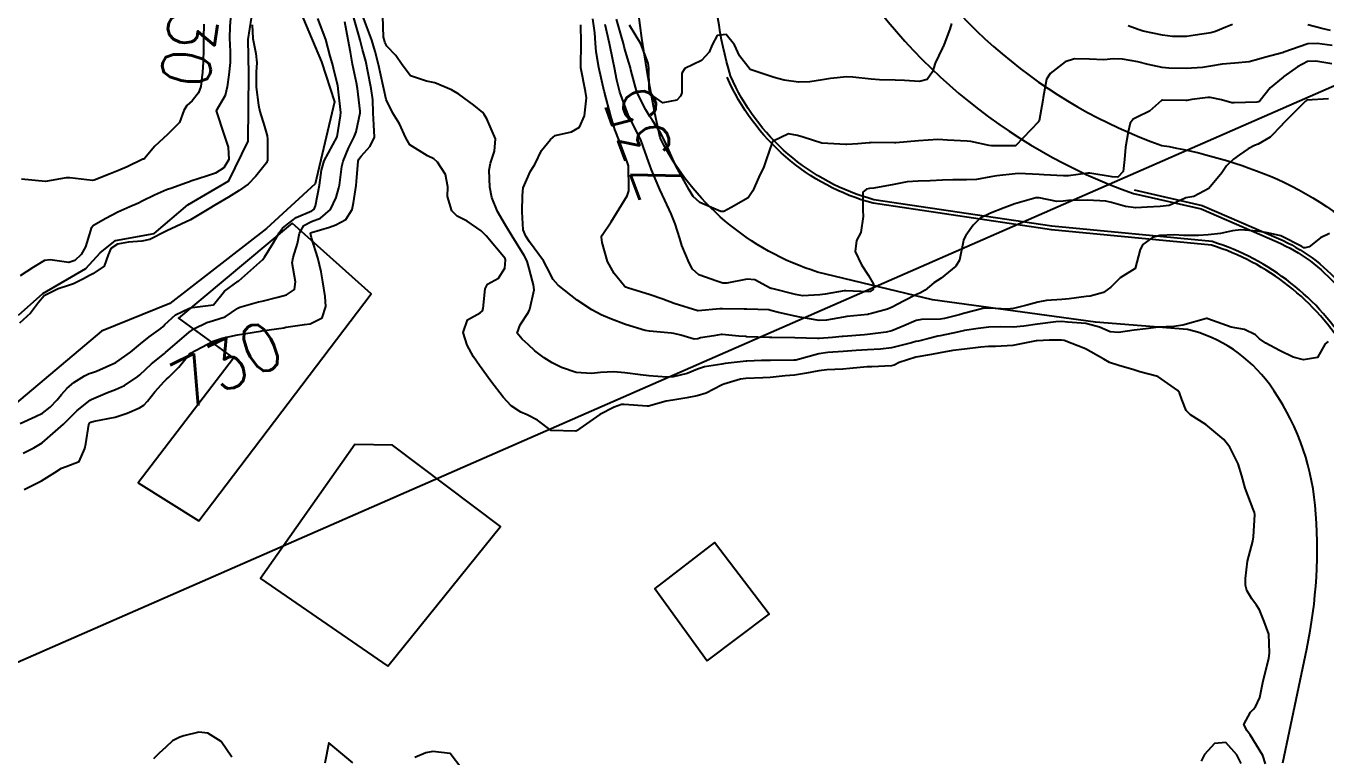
# Model space of a CAD drawing. Header units: metres. Extents: x 318500 to 325275, y 7408834 to 7428799.
# Drawn here: x 323922.7 to 324030, y 7420493.1 to 7420553.4 of the extents above; entities that cross this region are included whole.
import ezdxf
from ezdxf.enums import TextEntityAlignment as Align

# ---------------------------------------------------------------- set-up
doc = ezdxf.new("R2010")
doc.units = ezdxf.units.M
doc.header["$MEASUREMENT"] = 0
doc.linetypes.add('CONTINUO', pattern=[0])
for name, color, linetype in [('Canteiro', 45, 'Continuous'), ('Cotas', 45, 'Continuous'), ('Curvas de Nivel 1m', 11, 'Continuous'), ('Curvas de Nivel 5m', 15, 'Continuous'), ('Edificações', 30, 'Continuous'), ('Hidrografia', 140, 'Continuous'), ('TEXTO', 45, 'Continuous'), ('Vias Primárias', 230, 'Continuous')]:
    doc.layers.add(name, color=color, linetype=linetype)
doc.styles.add('Style-STANDARD', font='STANDARD.shx')

msp = doc.modelspace()

# ---------------------------------------------------------------- linework, layer by layer
at = {"layer": 'Canteiro'}
msp.add_lwpolyline([(324014.08, 7420539.63), (324019.67, 7420538.37), (324025.94, 7420535.63, -0.113285), (324030.95, 7420531.93), (324034.53, 7420527.69), (324037.69, 7420524.68, -0.557095), (324036.94, 7420521.1), (324035.01, 7420521.66), (324032.79, 7420523.92), (324031.94, 7420526.75, 0.183068), (324020.57, 7420535.66), (324007.35, 7420536.94), (323992.66, 7420539.12, -0.227546), (323980.82, 7420549.34, -2.465004)], format="xyb", dxfattribs=at)
at = {"layer": 'Curvas de Nivel 1m', "flags": 128}
for points, elevation in [([(323939.57, 7420554.43), (323939.49, 7420553.41), (323939.48, 7420552.43), (323939.52, 7420551.34), (323939.51, 7420550.43), (323939.4, 7420549.42), (323939.28, 7420548.44), (323939.12, 7420547.71), (323938.37, 7420546.45), (323939.02, 7420544.44), (323939.36, 7420543.46), (323939.42, 7420542.43), (323938.99, 7420541.76), (323938.3, 7420541.32), (323937.65, 7420541.1), (323936.29, 7420540.65), (323936.16, 7420540.6), (323935.83, 7420540.48), (323934.7, 7420540.08), (323934.28, 7420539.92), (323933.29, 7420539.5), (323932.27, 7420538.99), (323931.95, 7420538.84), (323931.23, 7420538.54), (323930.26, 7420538.1), (323929.25, 7420537.56), (323928.24, 7420537), (323928.06, 7420536.77), (323928, 7420536.58), (323927.57, 7420535.24), (323927.23, 7420534.59), (323926.71, 7420534.09), (323926.2, 7420533.95), (323924.67, 7420534.16), (323924.2, 7420534.1), (323923.28, 7420533.56), (323922.18, 7420532.84)], 729), ([(323941.34, 7420553.53), (323941.39, 7420552.41), (323941.65, 7420551.18), (323941.73, 7420550.4), (323941.67, 7420549.66), (323941.66, 7420548.4), (323941.86, 7420546.91), (323941.97, 7420546.4), (323942.35, 7420545.16), (323942.59, 7420544.39), (323942.61, 7420544.11), (323942.61, 7420542.39), (323942.53, 7420542.17), (323942.31, 7420541.89), (323941.65, 7420541.05), (323941, 7420540.41), (323940.28, 7420539.89), (323939.39, 7420539.32), (323938.26, 7420538.66), (323938.12, 7420538.58), (323937.91, 7420538.45), (323936.25, 7420537.47), (323934.29, 7420536.55), (323934.24, 7420536.53), (323934.22, 7420536.52), (323934.18, 7420536.5), (323932.9, 7420535.84), (323932.23, 7420535.71), (323931.14, 7420535.62), (323930.22, 7420535.46), (323929.68, 7420535.1), (323929.45, 7420534.56), (323929.13, 7420533.64), (323928.19, 7420532.99), (323927.91, 7420532.86), (323927.41, 7420532.59), (323926.58, 7420532.19), (323926.17, 7420532.05), (323925.32, 7420531.76), (323924.17, 7420531.2), (323923.71, 7420530.64), (323923.05, 7420529.75), (323922.13, 7420528.93)], 728), ([(323922.18, 7420520.66), (323923.45, 7420521.22), (323924.03, 7420521.51), (323924.66, 7420522), (323925.25, 7420522.61), (323925.61, 7420523.05), (323926.06, 7420523.57), (323926.62, 7420524.05), (323927.5, 7420524.59), (323927.89, 7420524.77), (323928.08, 7420524.84), (323928.49, 7420524.98), (323930.09, 7420525.7), (323931.29, 7420526.53), (323932.12, 7420527.24), (323932.83, 7420527.8), (323933.8, 7420528.5), (323933.98, 7420528.66), (323934.13, 7420528.83), (323935.01, 7420529.62), (323936.16, 7420530.17), (323936.4, 7420530.22), (323938.16, 7420530.44), (323939.05, 7420531.56), (323940.19, 7420532.39), (323940.21, 7420532.4), (323940.24, 7420532.42), (323942.21, 7420534.19), (323942.36, 7420534.39), (323943.07, 7420535.53), (323943.56, 7420536.38), (323943.84, 7420536.78), (323944.25, 7420537.11), (323944.98, 7420537.64), (323946.27, 7420538.21), (323946.36, 7420538.25), (323946.45, 7420538.34), (323946.56, 7420538.62), (323946.9, 7420540.33), (323947.07, 7420541.56), (323947.29, 7420542.33), (323948.35, 7420544.31), (323948.64, 7420546.03), (323948.66, 7420546.31), (323948.44, 7420548.27), (323948.43, 7420548.31), (323948.4, 7420548.5), (323948.06, 7420549.96), (323947.96, 7420550.32), (323947.79, 7420550.95), (323947.41, 7420552.33), (323946.75, 7420554.06)], 728), ([(323922.44, 7420518.21), (323923.33, 7420518.64), (323924, 7420519.06), (323925.77, 7420520.6), (323925.9, 7420520.73), (323926.02, 7420520.86), (323926.9, 7420521.74), (323927.96, 7420522.58), (323928.01, 7420522.62), (323928.05, 7420522.64), (323929.41, 7420523.21), (323930.06, 7420523.45), (323930.8, 7420523.8), (323931.91, 7420524.52), (323932.08, 7420524.68), (323933.02, 7420525.59), (323934.11, 7420526.43), (323934.14, 7420526.47), (323934.18, 7420526.5), (323936.13, 7420528.18), (323936.53, 7420528.46), (323937.6, 7420528.99), (323938.14, 7420529.14), (323939.12, 7420529.46), (323940.16, 7420530.16), (323940.32, 7420530.25), (323940.9, 7420530.41), (323941.87, 7420530.69), (323942.17, 7420530.76), (323943.47, 7420531.07), (323944.17, 7420531.27), (323944.82, 7420531.71), (323944.91, 7420532.35), (323944.65, 7420533.91), (323944.71, 7420534.35), (323945.09, 7420535.5), (323945.24, 7420536.36), (323945.6, 7420537), (323946.25, 7420537.31), (323946.99, 7420537.6), (323947.81, 7420538.32), (323948.28, 7420539.3), (323948.5, 7420540.1), (323948.54, 7420540.31), (323948.75, 7420541.87), (323948.85, 7420542.3), (323949.28, 7420543.36), (323949.76, 7420544.3), (323949.91, 7420544.73), (323950.24, 7420546.29), (323950.24, 7420546.42), (323950.03, 7420548.29), (323949.95, 7420548.75), (323949.63, 7420550.3), (323949.45, 7420551.29), (323949.26, 7420552.3), (323948.99, 7420553.79)], 729), ([(324024.98, 7420492.59), (324024.76, 7420493.28), (324023.7, 7420494.96), (324023.47, 7420495.3), (324023.19, 7420495.83), (324023.73, 7420496.84), (324023.97, 7420497.06), (324024.14, 7420497.29), (324024.51, 7420498.05), (324024.77, 7420499.28), (324024.96, 7420500.09), (324025.24, 7420501.28), (324025.32, 7420501.75), (324025.25, 7420503.28), (324024.87, 7420504.32), (324024.47, 7420505.29), (324024.23, 7420505.68), (324023.85, 7420506.19), (324023.44, 7420506.88), (324023.34, 7420507.31), (324023.32, 7420507.86), (324023.48, 7420509.31), (324023.92, 7420510.94), (324023.98, 7420511.3), (324024.09, 7420513.16), (324024.07, 7420513.3), (324023.95, 7420513.6), (324023.3, 7420515.31), (324023.03, 7420516.35), (324022.71, 7420517.32), (324022.02, 7420518.7), (324021.54, 7420519.33), (324020.05, 7420520.57), (324018.79, 7420521.37), (324018.43, 7420521.74), (324018.07, 7420522.64), (324017.88, 7420523.18), (324017.73, 7420523.39), (324016.1, 7420524.53), (324014.61, 7420524.92), (324014.1, 7420525.07), (324012.88, 7420525.45), (324012.11, 7420525.7), (324011.64, 7420525.95), (324010.13, 7420526.81), (324008.35, 7420527.51), (324008.14, 7420527.53), (324007.12, 7420527.53), (324006.13, 7420527.48), (324006.05, 7420527.47), (324004.13, 7420527.08), (324002.69, 7420527.02), (324002.12, 7420527.01), (324001.47, 7420526.95), (324000.12, 7420526.78), (323999.16, 7420526.67), (323998.12, 7420526.48), (323997.42, 7420526.35), (323996.11, 7420526.14), (323994.73, 7420525.69), (323994.33, 7420525.47), (323994.11, 7420525.41), (323992.49, 7420525.34), (323992.1, 7420525.32), (323990.66, 7420525.19), (323990.1, 7420525.15), (323988.78, 7420525.09), (323988.1, 7420525.01), (323987.09, 7420524.81), (323986.09, 7420524.65), (323985.32, 7420524.58), (323984.09, 7420524.46), (323983.5, 7420524.42), (323982.09, 7420524.37), (323981.65, 7420524.3), (323980.26, 7420523.89), (323980.13, 7420523.84), (323980.08, 7420523.81), (323978.81, 7420523.16), (323978.07, 7420522.93), (323977.22, 7420522.77), (323976.06, 7420522.58), (323975.52, 7420522.49), (323974.05, 7420522.09), (323973.95, 7420522.08), (323972.05, 7420522.23), (323971.83, 7420522.21), (323971.21, 7420522), (323970.04, 7420521.39), (323968.1, 7420520.05), (323968.06, 7420520.02), (323968.03, 7420520.01), (323966.03, 7420520.07), (323964.89, 7420520.94), (323964.04, 7420521.37), (323963.52, 7420521.58), (323962.72, 7420522.12), (323962.06, 7420522.82), (323961.05, 7420524.14), (323960.1, 7420525.43), (323959.62, 7420526.16), (323959.08, 7420527.13), (323958.75, 7420528.17), (323959.11, 7420529.2), (323960.15, 7420529.79), (323960.35, 7420529.96), (323960.4, 7420530.15), (323960.56, 7420531.77), (323960.76, 7420532.14), (323961.68, 7420532.65), (323962.2, 7420533.47), (323962.25, 7420534.13), (323962.21, 7420534.26), (323960.64, 7420536.15), (323960.25, 7420536.54), (323959.08, 7420537.34), (323958.26, 7420537.75), (323957.81, 7420538.19), (323957.47, 7420539.38), (323957.49, 7420540.19), (323957.31, 7420541.2), (323956.65, 7420542.21), (323956.32, 7420542.48), (323955.81, 7420542.73), (323954.34, 7420543.65), (323954.03, 7420544.23), (323953.51, 7420545.39), (323952.94, 7420546.25), (323952.39, 7420547.38), (323952.2, 7420548.26), (323952.16, 7420548.51), (323951.77, 7420550.27), (323951.5, 7420551.33), (323951.21, 7420552.28), (323950.48, 7420554.26)], 731), ([(324030.14, 7420527.43), (324029.9, 7420527.22), (324029.26, 7420526.1), (324028.12, 7420525.92), (324027.25, 7420526.14), (324026.13, 7420526.67), (324025.01, 7420527.29), (324024.48, 7420527.64), (324024.15, 7420527.97), (324023.25, 7420528.41), (324022.15, 7420528.6), (324020.23, 7420529.28), (324020.16, 7420529.31), (324020.12, 7420529.31), (324018.15, 7420528.78), (324017.42, 7420528.66), (324016.15, 7420528.59), (324015.1, 7420528.47), (324014.15, 7420528.35), (324012.85, 7420528.15), (324012.15, 7420528.21), (324011.27, 7420528.59), (324010.15, 7420528.91), (324008.64, 7420529.02), (324008.16, 7420529.06), (324007.68, 7420529.05), (324006.15, 7420528.86), (324005.02, 7420528.69), (324004.15, 7420528.6), (324003.11, 7420528.62), (324002.15, 7420528.61), (324001.25, 7420528.49), (324000.14, 7420528.32), (323999.56, 7420528.2), (323998.13, 7420527.9), (323997.93, 7420527.85), (323997.19, 7420527.66), (323996.34, 7420527.46), (323996.13, 7420527.41), (323995.77, 7420527.32), (323994.12, 7420526.91), (323993.2, 7420526.79), (323992.12, 7420526.73), (323991.19, 7420526.67), (323990.12, 7420526.6), (323988.85, 7420526.5), (323988.12, 7420526.39), (323986.2, 7420525.89), (323986.11, 7420525.88), (323986.04, 7420525.88), (323984.11, 7420525.86), (323983.38, 7420525.84), (323982.17, 7420525.8), (323982.11, 7420525.8), (323980.39, 7420525.6), (323980.11, 7420525.56), (323978.67, 7420525.33), (323978.1, 7420525.14), (323977.23, 7420524.79), (323976.09, 7420524.51), (323975.56, 7420524.48), (323974.09, 7420524.58), (323973.4, 7420524.66), (323972.09, 7420524.83), (323971.19, 7420524.91), (323970.09, 7420524.86), (323969.36, 7420524.77), (323968.09, 7420524.87), (323966.88, 7420525.28), (323966.1, 7420525.65), (323965.43, 7420526.08), (323964.68, 7420526.65), (323964.12, 7420527.16), (323963.63, 7420527.61), (323963.22, 7420528.11), (323963.45, 7420528.8), (323964.16, 7420529.85), (323964.23, 7420530.03), (323964.25, 7420530.1), (323964.61, 7420531.67), (323964.56, 7420532.09), (323964.48, 7420532.39), (323964.2, 7420533.43), (323964.06, 7420533.95), (323964.02, 7420534.1), (323963.8, 7420534.52), (323962.81, 7420536.12), (323962.25, 7420537.02), (323961.58, 7420538.14), (323961.11, 7420539.31), (323960.96, 7420540.14), (323960.9, 7420541.55), (323961, 7420542.14), (323961.35, 7420543.12), (323961.43, 7420544.14), (323960.71, 7420545.8), (323960.5, 7420546.15), (323960.37, 7420546.31), (323959.63, 7420546.91), (323958.39, 7420547.83), (323957.8, 7420548.19), (323956.41, 7420548.77), (323955.72, 7420548.91), (323954.42, 7420549.34), (323953.71, 7420550.24), (323953.21, 7420551.02), (323952.45, 7420551.78), (323952.3, 7420552.11), (323952.25, 7420552.26), (323952.18, 7420552.53), (323952.13, 7420554.27)], 732), ([(324030.26, 7420536.33), (324029.51, 7420535.97), (324028.58, 7420535.24), (324028.24, 7420535.14), (324028.14, 7420535.15), (324027.98, 7420535.25), (324026.25, 7420536.13), (324025.15, 7420536.39), (324024.26, 7420536.51), (324022.94, 7420536.64), (324022.26, 7420536.56), (324021.27, 7420536.32), (324020.25, 7420536.21), (324019.45, 7420536.17), (324018.25, 7420536.16), (324017.44, 7420536.21), (324016.25, 7420536.16), (324015.66, 7420536), (324014.86, 7420535.42), (324014.64, 7420535.02), (324014.22, 7420533.43), (324012.99, 7420532.67), (324012.2, 7420531.9), (324011.6, 7420531.47), (324010.5, 7420531.17), (324010.18, 7420531.13), (324008.76, 7420530.93), (324008.18, 7420530.88), (324006.9, 7420530.8), (324006.18, 7420530.67), (324005.29, 7420530.43), (324004.17, 7420530.14), (324003.65, 7420530.09), (324002.17, 7420530.16), (324001.64, 7420530.13), (324000.16, 7420529.77), (324000.05, 7420529.74), (323999.69, 7420529.63), (323998.49, 7420529.31), (323998.15, 7420529.27), (323996.58, 7420529.24), (323996.15, 7420529.15), (323995.12, 7420528.71), (323994.14, 7420528.31), (323993.66, 7420528.19), (323992.13, 7420528), (323991.89, 7420527.98), (323990.13, 7420527.84), (323990.05, 7420527.83), (323989.24, 7420527.76), (323988.13, 7420527.67), (323988.01, 7420527.66), (323986.13, 7420527.72), (323984.22, 7420527.74), (323984.13, 7420527.74), (323984.04, 7420527.74), (323982.13, 7420527.81), (323982.09, 7420527.82), (323981.51, 7420527.87), (323980.13, 7420527.99), (323980.04, 7420527.99), (323979.45, 7420527.9), (323978.33, 7420527.71), (323978.13, 7420527.65), (323977.82, 7420527.6), (323976.72, 7420527.93), (323976.13, 7420528.08), (323975.96, 7420528.11), (323974.13, 7420528.26), (323973.79, 7420528.32), (323972.14, 7420528.81), (323970.85, 7420529.31), (323970.15, 7420529.62), (323969.37, 7420530.03), (323968.17, 7420530.84), (323966.6, 7420532.07), (323966.19, 7420532.53), (323965.67, 7420533.54), (323965.38, 7420534.08), (323964.23, 7420535.65), (323963.93, 7420536.1), (323963.72, 7420536.64), (323963.62, 7420538.11), (323963.64, 7420539.46), (323963.71, 7420540.11), (323964.31, 7420541.46), (323964.57, 7420541.85), (323964.69, 7420542.09), (323965.23, 7420543.19), (323965.95, 7420544.08), (323966.35, 7420544.41), (323967.69, 7420544.72), (323968.36, 7420545.09), (323968.78, 7420546.04), (323968.93, 7420547.51), (323968.85, 7420548.04), (323968.48, 7420550), (323968.48, 7420550.05), (323968.47, 7420550.09), (323968.5, 7420552.05), (323968.47, 7420553.54)], 733), ([(324030.18, 7420547.45), (324028.4, 7420547.34), (324028.35, 7420547.31), (324028.29, 7420547.25), (324026.38, 7420545.34), (324026.35, 7420545.31), (324026.32, 7420545.28), (324025.36, 7420544.29), (324024.36, 7420543.71), (324024.08, 7420543.58), (324023.54, 7420543.31), (324022.83, 7420542.83), (324022.34, 7420542.45), (324021.77, 7420541.9), (324021.36, 7420541.34), (324020.31, 7420540.04), (324019.05, 7420539.37), (324018.4, 7420539.27), (324018.3, 7420539.23), (324017.04, 7420538.65), (324016.29, 7420538.56), (324015.2, 7420538.5), (324014.28, 7420538.46), (324013.41, 7420538.57), (324012.28, 7420538.9), (324011.81, 7420538.99), (324010.29, 7420539.07), (324008.73, 7420539.06), (324008.28, 7420539.01), (324007.75, 7420538.98), (324006.29, 7420539.27), (324006.01, 7420539.27), (324004.28, 7420538.77), (324003.41, 7420538.44), (324002.27, 7420538), (324001.43, 7420537.6), (324000.84, 7420537.03), (324000.25, 7420536.16), (324000.06, 7420535.81), (324000.01, 7420535.62), (323999.72, 7420534.12), (323999.43, 7420533.63), (323998.2, 7420532.65), (323997.6, 7420532.25), (323996.88, 7420531.66), (323996.45, 7420531.4), (323996.18, 7420531.29), (323995.1, 7420530.76), (323994.17, 7420530.25), (323993.78, 7420530.09), (323992.45, 7420529.73), (323992.22, 7420529.67), (323992.16, 7420529.66), (323990.42, 7420529.48), (323990.16, 7420529.44), (323988.75, 7420529.17), (323988.15, 7420529.16), (323986.53, 7420529.43), (323986.16, 7420529.51), (323984.77, 7420529.82), (323984.16, 7420529.98), (323983.98, 7420530.02), (323982.16, 7420530.09), (323981.94, 7420530.09), (323980.16, 7420530.11), (323979.95, 7420530.11), (323978.16, 7420529.94), (323978.13, 7420529.95), (323976.17, 7420530.55), (323975.23, 7420530.9), (323974.18, 7420531.28), (323972.32, 7420531.86), (323972.19, 7420531.91), (323972.06, 7420531.99), (323971.23, 7420533.03), (323970.66, 7420534.01), (323970.23, 7420535.58), (323970.17, 7420536.02), (323970.18, 7420536.08), (323970.24, 7420536.19), (323970.97, 7420537.3), (323971.4, 7420538), (323972.28, 7420539.45), (323972.42, 7420539.86), (323972.43, 7420539.99), (323972.39, 7420541.92), (323972.37, 7420541.99), (323972.32, 7420542.16), (323971.62, 7420544), (323971.27, 7420544.92), (323970.94, 7420546.01), (323970.42, 7420548), (323970.41, 7420548.02), (323970.4, 7420548.07), (323969.94, 7420550.03), (323969.72, 7420551.31), (323969.69, 7420552.03), (323969.63, 7420552.87), (323969.47, 7420554.04)], 734), ([(324030.47, 7420551.85), (324029.24, 7420552.01), (324028.47, 7420551.98), (324026.49, 7420551.28), (324026.47, 7420551.27), (324024.89, 7420550.85), (324024.44, 7420550.7), (324023.62, 7420550.49), (324022.44, 7420550.38), (324021.39, 7420550.3), (324020.44, 7420550.14), (324019.77, 7420550.03), (324018.44, 7420549.94), (324017, 7420549.97), (324016.44, 7420550.03), (324015.28, 7420550.27), (324014.44, 7420550.49), (324013.18, 7420550.72), (324012.44, 7420550.73), (324011.63, 7420550.66), (324010.44, 7420550.7), (324009.2, 7420550.75), (324008.44, 7420550.49), (324007.21, 7420549.53), (324006.9, 7420549.06), (324006.63, 7420547.54), (324006.6, 7420547.33), (324006.38, 7420546.09), (324006.29, 7420545.62), (324006.24, 7420545.54), (324004.35, 7420543.57), (324002.38, 7420543.56), (324002.35, 7420543.57), (324002.17, 7420543.59), (324000.65, 7420543.92), (324000.35, 7420543.95), (323998.73, 7420544.02), (323998.35, 7420544.06), (323997.93, 7420544.08), (323996.35, 7420543.97), (323994.47, 7420543.82), (323994.35, 7420543.81), (323992.45, 7420543.83), (323992.35, 7420543.82), (323992.26, 7420543.82), (323991.32, 7420543.74), (323990.43, 7420543.67), (323990.35, 7420543.67), (323988.35, 7420543.78), (323986.83, 7420544.28), (323986.36, 7420544.42), (323985.61, 7420544.56), (323984.35, 7420543.95), (323984.27, 7420543.83), (323983.76, 7420542.4), (323983.56, 7420541.84), (323983.17, 7420540.98), (323982.67, 7420539.85), (323982.28, 7420539.26), (323980.87, 7420538.47), (323980.27, 7420538.14), (323980.02, 7420538.14), (323978.28, 7420538.88), (323977.75, 7420539.38), (323977.41, 7420539.92), (323976.32, 7420541.9), (323976.3, 7420541.94), (323976.28, 7420541.98), (323975.39, 7420543.95), (323975.04, 7420544.64), (323974.37, 7420545.65), (323974.16, 7420545.97), (323973.82, 7420546.54), (323973.08, 7420547.98), (323972.6, 7420549.82), (323972.56, 7420549.99), (323972.43, 7420550.43), (323972.08, 7420551.63), (323971.99, 7420552), (323971.8, 7420552.66), (323971.42, 7420554.01)], 736), ([(323999.07, 7420553.64), (323998.93, 7420553.19), (323998.45, 7420551.95), (323998.37, 7420551.74), (323998.32, 7420551.65), (323997.7, 7420550.39), (323997.48, 7420549.66), (323997.05, 7420549.04), (323996.42, 7420548.87), (323995.17, 7420548.94), (323994.42, 7420548.99), (323993.11, 7420549.02), (323992.42, 7420549.06), (323990.92, 7420549.24), (323990.42, 7420549.26), (323989.08, 7420549.11), (323988.42, 7420549.02), (323987.36, 7420548.85), (323986.42, 7420548.81), (323985.26, 7420548.98), (323984.42, 7420549.19), (323982.43, 7420549.86), (323981.55, 7420550.99), (323981.14, 7420551.88), (323980.46, 7420552.75), (323979.71, 7420552.65), (323979.32, 7420551.9), (323979.07, 7420551.28), (323978.44, 7420550.61), (323977.05, 7420549.93), (323976.8, 7420549.56), (323976.79, 7420547.93), (323976.68, 7420547.65), (323976.39, 7420547.33), (323975.23, 7420547.11), (323974.4, 7420547.68), (323974.19, 7420547.97), (323974.12, 7420548.26), (323974.08, 7420549.97), (323974.02, 7420550.39), (323973.43, 7420551.98), (323972.47, 7420553.51)], 737), ([(324022.25, 7420553.57), (324021.69, 7420553.34), (324020.84, 7420552.99), (324020.47, 7420552.89), (324019.17, 7420552.68), (324018.47, 7420552.59), (324017.29, 7420552.58), (324016.47, 7420552.68), (324014.88, 7420553.03), (324014.48, 7420553.15), (324013.65, 7420553.45)], 737), ([(324030.33, 7420553.07), (324029.63, 7420553.23), (324028.48, 7420553.54)], 737)]:
    msp.add_lwpolyline(points, dxfattribs=dict(at, elevation=elevation))
at = {"layer": 'Curvas de Nivel 5m', "flags": 128}
for points, elevation in [([(323922.51, 7420515.22), (323923.96, 7420515.93), (323925.06, 7420516.61), (323925.61, 7420516.97), (323925.98, 7420517.11), (323927.06, 7420517.52), (323927.54, 7420518.58), (323927.61, 7420518.98), (323927.85, 7420520.58), (323927.92, 7420520.69), (323928.03, 7420520.77), (323928.31, 7420520.85), (323930.04, 7420521.17), (323931.02, 7420521.52), (323932.04, 7420521.95), (323932.4, 7420522.17), (323932.69, 7420522.51), (323933.31, 7420523.26), (323934.07, 7420524.11), (323934.26, 7420524.31), (323934.46, 7420524.49), (323935.28, 7420525.29), (323936.11, 7420526.32), (323936.17, 7420526.4), (323936.25, 7420526.47), (323938.12, 7420527.44), (323938.87, 7420527.69), (323940.13, 7420527.96), (323942.02, 7420528.28), (323942.13, 7420528.3), (323942.74, 7420528.38), (323943.94, 7420528.56), (323944.13, 7420528.59), (323945.66, 7420528.82), (323946.14, 7420528.89), (323947.11, 7420529.36), (323947.43, 7420530.32), (323947.37, 7420531.12), (323947.18, 7420532.33), (323947.04, 7420533.17), (323946.76, 7420534.33), (323946.23, 7420535.96), (323946.16, 7420536.34), (323946.19, 7420536.39), (323946.24, 7420536.42), (323947.71, 7420536.85), (323948.25, 7420537.04), (323949.08, 7420537.48), (323949.59, 7420538.3), (323949.71, 7420538.86), (323949.93, 7420540.29), (323949.96, 7420540.62), (323950.09, 7420542.29), (323950.15, 7420542.46), (323950.33, 7420542.72), (323951.07, 7420543.54), (323951.44, 7420544.27), (323951.38, 7420545.29), (323951.34, 7420546.28), (323951.3, 7420547.36), (323951.17, 7420548.28), (323950.87, 7420549.83), (323950.78, 7420550.28), (323950.71, 7420550.56), (323950.44, 7420551.52), (323950.24, 7420552.29), (323950.17, 7420552.58), (323949.68, 7420554.3)], 730), ([(323937.34, 7420553.59), (323937.31, 7420552.46), (323937.33, 7420551.57), (323937.3, 7420550.46), (323937.24, 7420549.63), (323937.11, 7420548.46), (323936.91, 7420547.94), (323936.38, 7420547.28), (323935.96, 7420546.89), (323935.71, 7420546.48), (323935.34, 7420545.5), (323934.34, 7420544.5), (323933.31, 7420543.53), (323932.44, 7420542.52), (323932.37, 7420542.47), (323932.32, 7420542.45), (323931.02, 7420541.83), (323930.3, 7420541.53), (323929.61, 7420541.25), (323928.29, 7420540.74), (323928.16, 7420540.71), (323926.29, 7420540.91), (323925.98, 7420540.92), (323924.29, 7420540.63), (323922.29, 7420540.82)], 730), ([(324030.45, 7420550.32), (324029.14, 7420550.55), (324028.45, 7420550.51), (324027.62, 7420550.09), (324026.5, 7420549.28), (324026.46, 7420549.25), (324026.43, 7420549.22), (324025.36, 7420548.34), (324024.54, 7420547.3), (324024.48, 7420547.22), (324024.4, 7420547.18), (324024.26, 7420547.16), (324022.4, 7420547.11), (324022.19, 7420547.12), (324021.34, 7420547.35), (324020.4, 7420547.54), (324020.22, 7420547.55), (324018.9, 7420547.38), (324018.48, 7420547.3), (324018.4, 7420547.29), (324016.47, 7420547.34), (324016.4, 7420547.31), (324015.4, 7420546.41), (324014.38, 7420545.92), (324014.05, 7420545.76), (324013.82, 7420545.44), (324013.63, 7420544.71), (324013.42, 7420543.44), (324013.35, 7420542.43), (324013.24, 7420541.45), (324012.79, 7420540.98), (324012.31, 7420541.01), (324010.49, 7420541.31), (324010.32, 7420541.31), (324008.73, 7420541.09), (324008.31, 7420541.08), (324006.67, 7420541.18), (324006.31, 7420541.21), (324004.61, 7420541.27), (324004.32, 7420541.26), (324002.8, 7420541.1), (324002.31, 7420541.01), (324001.13, 7420540.78), (324000.31, 7420540.75), (323999.18, 7420540.77), (323998.31, 7420540.72), (323997.29, 7420540.67), (323996.3, 7420540.66), (323995.39, 7420540.59), (323994.3, 7420540.38), (323992.65, 7420540.08), (323992.29, 7420540.04), (323992.04, 7420539.99), (323991.74, 7420539.74), (323991.73, 7420538.28), (323991.77, 7420537.74), (323991.57, 7420536.41), (323991.21, 7420535.74), (323991.12, 7420534.85), (323991.63, 7420533.74), (323992.2, 7420532.87), (323992.63, 7420532.16), (323992.59, 7420531.72), (323992.36, 7420531.55), (323992.19, 7420531.52), (323990.34, 7420531.6), (323990.19, 7420531.59), (323988.63, 7420531.33), (323988.18, 7420531.26), (323986.78, 7420531.2), (323986.18, 7420531.3), (323984.24, 7420531.78), (323984.19, 7420531.79), (323984.1, 7420531.83), (323982.84, 7420532.5), (323982.2, 7420532.56), (323980.53, 7420532.22), (323980.19, 7420532.23), (323979.69, 7420532.4), (323978.2, 7420532.93), (323977.69, 7420533.4), (323977.4, 7420533.92), (323976.81, 7420535.35), (323976.63, 7420535.93), (323976.26, 7420537.12), (323975.93, 7420537.95), (323975.4, 7420539.07), (323975, 7420539.96), (323974.31, 7420541.58), (323974.17, 7420541.97), (323974.09, 7420542.2), (323973.44, 7420543.98), (323972.53, 7420545.83), (323972.44, 7420545.99), (323972.37, 7420546.13), (323971.69, 7420548), (323971.44, 7420548.98), (323971.24, 7420550.01), (323971.1, 7420550.67), (323970.82, 7420552.01), (323970.47, 7420553.56)], 735), ([(323939.66, 7420493.12), (323938.77, 7420494.43), (323937.69, 7420495.12), (323936.95, 7420495.19), (323935.69, 7420494.89), (323935.37, 7420494.79), (323934.76, 7420494.48), (323934.2, 7420493.96), (323933.66, 7420493.46), (323933.19, 7420492.98)], 730), ([(323949.66, 7420492.66), (323947.68, 7420494.31), (323947.34, 7420492.63)], 730), ([(324022.97, 7420492.6), (324022.6, 7420493.32), (324021.7, 7420494.35), (324020.77, 7420494.26), (324019.95, 7420493.35), (324019.85, 7420493.18), (324019.67, 7420492.8)], 730), ([(323958.65, 7420492.16), (323957.67, 7420493.44), (323956.26, 7420493.6), (323955.67, 7420493.49), (323954.76, 7420493.11)], 730)]:
    msp.add_lwpolyline(points, dxfattribs=dict(at, elevation=elevation))
at = {"layer": 'Edificações'}
for points in [[(323944.63, 7420537.19), (323935.25, 7420529.34), (323939.81, 7420526.04), (323931.94, 7420515.75), (323936.94, 7420512.62), (323951.15, 7420531.36), (323944.63, 7420537.19)], [(323952.53, 7420500.64), (323961.83, 7420512.15), (323952.92, 7420518.87), (323949.81, 7420518.93), (323942.02, 7420507.87), (323952.53, 7420500.64)], [(323978.89, 7420501.08), (323984.02, 7420504.94), (323979.5, 7420510.84), (323974.58, 7420507.03), (323978.89, 7420501.08)]]:
    msp.add_lwpolyline(points, close=True, dxfattribs=at)
at = {"layer": 'Hidrografia'}
for points in [[(323944.76, 7420556), (323947.05, 7420550.5), (323948.13, 7420547.18), (323946.54, 7420540.44), (323942.53, 7420536.74), (323934.54, 7420530.56), (323928.89, 7420528.28), (323920.85, 7420521.49)], [(323922.05, 7420529.59), (323924.07, 7420531.38), (323927.61, 7420533.44), (323928.79, 7420534.74), (323930.05, 7420535.75), (323933.25, 7420536.32), (323936.02, 7420538.69), (323939.42, 7420540.68), (323941.02, 7420543.96), (323941.07, 7420549.51), (323941.02, 7420552.34), (323941.56, 7420555.88)]]:
    msp.add_lwpolyline(points, dxfattribs=at)
at = {"layer": 'TEXTO', "linetype": 'CONTINUO'}
msp.add_polyline3d([(323872.8, 7420479.47, 0), (324131.58, 7420592.72, 0)], dxfattribs=at)
at = {"layer": 'Vias Primárias'}
for points in [[(323715.64, 7420145.55, 0), (323709.04, 7420132.94)], [(323831.09, 7420001.79, 0), (323833.84, 7420008.44, 0.220888)], [(324034.95, 7420646.62), (324029.04, 7420659.83), (324023.87, 7420672.09), (324017.76, 7420686.53), (324015.17, 7420692.65, 0.302264), (324009.72, 7420696.25, 0.127306), (324004.73, 7420694.94, 0.181883), (324000.67, 7420690.14), (323999.56, 7420680.18), (323998.25, 7420670.06), (323996.89, 7420659.19), (323995.29, 7420647.05), (323993.98, 7420635.53), (323992.42, 7420623.51), (323991.19, 7420613.54), (323990, 7420603.17), (323988.82, 7420593.61), (323988.12, 7420588.72, 0.075029), (323988.2, 7420578.43, 0.095996), (323993.61, 7420562.86, 0.183211), (324016.41, 7420543.6, -0.059216), (324025.96, 7420540.82, -0.082412), (324034.67, 7420534.83)], [(323980.82, 7420549.34, -0.079625), (323979.52, 7420559.01), (323980.57, 7420575.18), (323981.63, 7420590.02), (323983.55, 7420608.3), (323985.37, 7420625), (323987.92, 7420645.25), (323990.32, 7420664.59), (323992.58, 7420681.49)], [(324026.4, 7420492.66), (324028.39, 7420502.08, 0.075008), (324029.07, 7420513.91, 0.135619), (324025.3, 7420523.89, 0.17598), (324018.55, 7420528.42), (324010.94, 7420529.02), (323997.49, 7420530.85), (323988, 7420533.15, -0.203197), (323975.01, 7420544.21, -0.036197), (323972.6, 7420560.77), (323973.02, 7420568.79), (323974.71, 7420588.85), (323976.82, 7420608.3), (323978.49, 7420627.11), (323980.87, 7420645.69), (323984.2, 7420668.51), (323985.47, 7420680.32)], [(323994.59, 7420680.46), (323993.29, 7420670.37), (323991.93, 7420659.5), (323990.33, 7420647.34), (323989.02, 7420635.81), (323987.46, 7420623.81), (323986.23, 7420613.82), (323985.04, 7420603.44), (323983.85, 7420593.94), (323983.16, 7420589.08, 0.074837), (323983.25, 7420577.63, 0.095637), (323989.13, 7420560.69, 0.182997), (324014.08, 7420539.63)], [(324014.15, 7420539.93), (324019.76, 7420538.65), (324026.06, 7420535.91, -0.113303), (324031.18, 7420532.13), (324034.75, 7420527.9), (324037.9, 7420524.9, -0.570638), (324036.95, 7420520.78), (324034.85, 7420521.4), (324032.52, 7420523.77), (324031.66, 7420526.63, 0.182183), (324020.51, 7420535.37), (324007.32, 7420536.64), (323992.6, 7420538.82, -0.2278), (323980.55, 7420549.22, -0.2278)]]:
    msp.add_lwpolyline(points, format="xyb", dxfattribs=at)

# ---------------------------------------------------------------- texts
at = {"layer": 'Cotas', "style": 'Style-STANDARD'}
for s, rotation, p in [('730', 261.3587, (323936.39, 7420553.07, 730)), ('735', 110.3067, (323973.75, 7420543.76, 735)), ('730', 26.1689, (323939.23, 7420525.52, 730))]:
    msp.add_text(s, height=4, rotation=rotation, dxfattribs=at).set_placement(p, align=Align.MIDDLE_CENTER)

doc.saveas('drawing.dxf')
